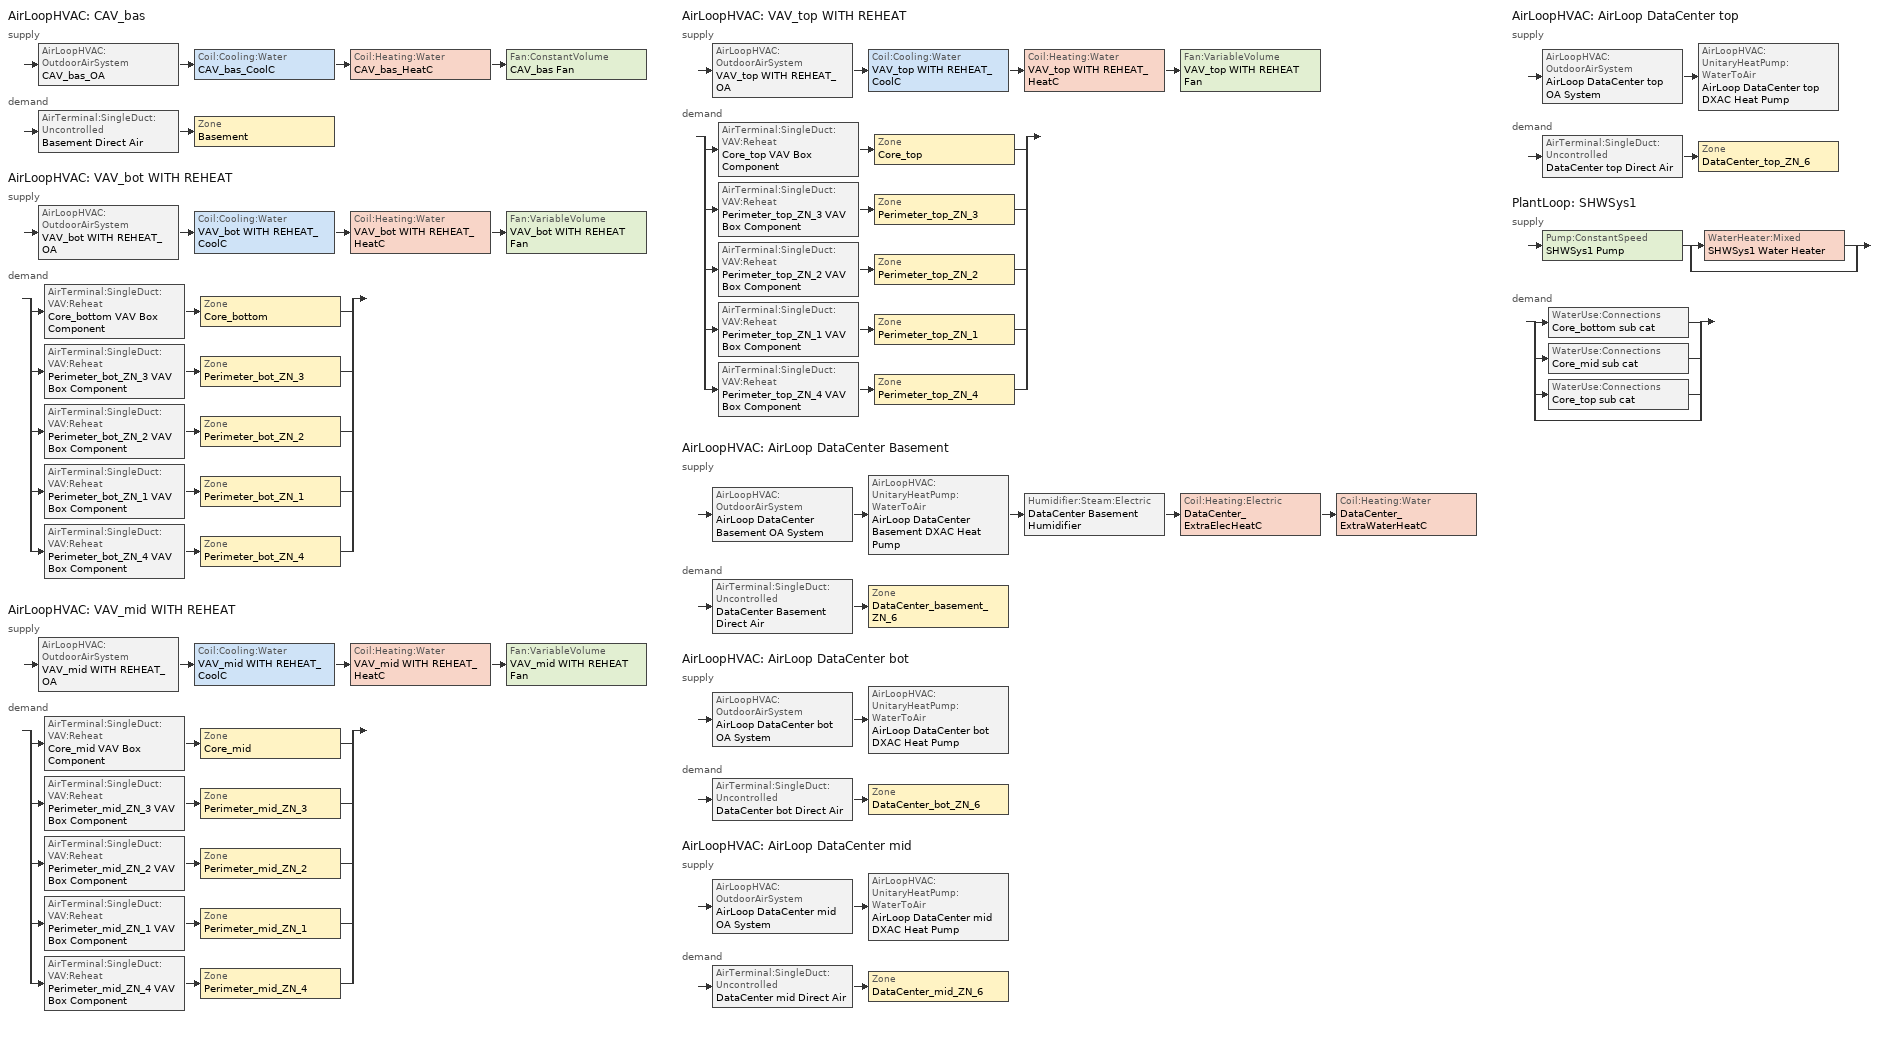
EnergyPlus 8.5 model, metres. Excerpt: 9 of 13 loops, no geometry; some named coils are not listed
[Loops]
AirLoopHVAC 'CAV_bas'
 supply: AirLoopHVAC:OutdoorAirSystem 'CAV_bas_OA' > Coil:Cooling:Water 'CAV_bas_CoolC' > Coil:Heating:Water 'CAV_bas_HeatC' > Fan:ConstantVolume 'CAV_bas Fan'
 demand: AirTerminal:SingleDuct:Uncontrolled 'Basement Direct Air' > Zone 'Basement'
AirLoopHVAC 'VAV_bot WITH REHEAT'
 supply: AirLoopHVAC:OutdoorAirSystem 'VAV_bot WITH REHEAT_OA' > Coil:Cooling:Water 'VAV_bot WITH REHEAT_CoolC' > Coil:Heating:Water 'VAV_bot WITH REHEAT_HeatC' > Fan:VariableVolume 'VAV_bot WITH REHEAT Fan'
 demand: split
  | AirTerminal:SingleDuct:VAV:Reheat 'Core_bottom VAV Box Component' > Zone 'Core_bottom'
  | AirTerminal:SingleDuct:VAV:Reheat 'Perimeter_bot_ZN_3 VAV Box Component' > Zone 'Perimeter_bot_ZN_3'
  | AirTerminal:SingleDuct:VAV:Reheat 'Perimeter_bot_ZN_2 VAV Box Component' > Zone 'Perimeter_bot_ZN_2'
  | AirTerminal:SingleDuct:VAV:Reheat 'Perimeter_bot_ZN_1 VAV Box Component' > Zone 'Perimeter_bot_ZN_1'
  | AirTerminal:SingleDuct:VAV:Reheat 'Perimeter_bot_ZN_4 VAV Box Component' > Zone 'Perimeter_bot_ZN_4'
AirLoopHVAC 'VAV_mid WITH REHEAT'
 supply: AirLoopHVAC:OutdoorAirSystem 'VAV_mid WITH REHEAT_OA' > Coil:Cooling:Water 'VAV_mid WITH REHEAT_CoolC' > Coil:Heating:Water 'VAV_mid WITH REHEAT_HeatC' > Fan:VariableVolume 'VAV_mid WITH REHEAT Fan'
 demand: split
  | AirTerminal:SingleDuct:VAV:Reheat 'Core_mid VAV Box Component' > Zone 'Core_mid'
  | AirTerminal:SingleDuct:VAV:Reheat 'Perimeter_mid_ZN_3 VAV Box Component' > Zone 'Perimeter_mid_ZN_3'
  | AirTerminal:SingleDuct:VAV:Reheat 'Perimeter_mid_ZN_2 VAV Box Component' > Zone 'Perimeter_mid_ZN_2'
  | AirTerminal:SingleDuct:VAV:Reheat 'Perimeter_mid_ZN_1 VAV Box Component' > Zone 'Perimeter_mid_ZN_1'
  | AirTerminal:SingleDuct:VAV:Reheat 'Perimeter_mid_ZN_4 VAV Box Component' > Zone 'Perimeter_mid_ZN_4'
AirLoopHVAC 'VAV_top WITH REHEAT'
 supply: AirLoopHVAC:OutdoorAirSystem 'VAV_top WITH REHEAT_OA' > Coil:Cooling:Water 'VAV_top WITH REHEAT_CoolC' > Coil:Heating:Water 'VAV_top WITH REHEAT_HeatC' > Fan:VariableVolume 'VAV_top WITH REHEAT Fan'
 demand: split
  | AirTerminal:SingleDuct:VAV:Reheat 'Core_top VAV Box Component' > Zone 'Core_top'
  | AirTerminal:SingleDuct:VAV:Reheat 'Perimeter_top_ZN_3 VAV Box Component' > Zone 'Perimeter_top_ZN_3'
  | AirTerminal:SingleDuct:VAV:Reheat 'Perimeter_top_ZN_2 VAV Box Component' > Zone 'Perimeter_top_ZN_2'
  | AirTerminal:SingleDuct:VAV:Reheat 'Perimeter_top_ZN_1 VAV Box Component' > Zone 'Perimeter_top_ZN_1'
  | AirTerminal:SingleDuct:VAV:Reheat 'Perimeter_top_ZN_4 VAV Box Component' > Zone 'Perimeter_top_ZN_4'
AirLoopHVAC 'AirLoop DataCenter Basement'
 supply: AirLoopHVAC:OutdoorAirSystem 'AirLoop DataCenter Basement OA System' > AirLoopHVAC:UnitaryHeatPump:WaterToAir 'AirLoop DataCenter Basement DXAC Heat Pump' > Humidifier:Steam:Electric 'DataCenter Basement Humidifier' > Coil:Heating:Electric 'DataCenter_ExtraElecHeatC' > Coil:Heating:Water 'DataCenter_ExtraWaterHeatC'
 demand: AirTerminal:SingleDuct:Uncontrolled 'DataCenter Basement Direct Air' > Zone 'DataCenter_basement_ZN_6'
AirLoopHVAC 'AirLoop DataCenter bot'
 supply: AirLoopHVAC:OutdoorAirSystem 'AirLoop DataCenter bot OA System' > AirLoopHVAC:UnitaryHeatPump:WaterToAir 'AirLoop DataCenter bot DXAC Heat Pump'
 demand: AirTerminal:SingleDuct:Uncontrolled 'DataCenter bot Direct Air' > Zone 'DataCenter_bot_ZN_6'
AirLoopHVAC 'AirLoop DataCenter mid'
 supply: AirLoopHVAC:OutdoorAirSystem 'AirLoop DataCenter mid OA System' > AirLoopHVAC:UnitaryHeatPump:WaterToAir 'AirLoop DataCenter mid DXAC Heat Pump'
 demand: AirTerminal:SingleDuct:Uncontrolled 'DataCenter mid Direct Air' > Zone 'DataCenter_mid_ZN_6'
AirLoopHVAC 'AirLoop DataCenter top'
 supply: AirLoopHVAC:OutdoorAirSystem 'AirLoop DataCenter top OA System' > AirLoopHVAC:UnitaryHeatPump:WaterToAir 'AirLoop DataCenter top DXAC Heat Pump'
 demand: AirTerminal:SingleDuct:Uncontrolled 'DataCenter top Direct Air' > Zone 'DataCenter_top_ZN_6'
PlantLoop 'SHWSys1'
 supply: Pump:ConstantSpeed 'SHWSys1 Pump' > split
  | WaterHeater:Mixed 'SHWSys1 Water Heater'
  | bypass
 demand: split
  | WaterUse:Connections 'Core_bottom sub cat'
  | WaterUse:Connections 'Core_mid sub cat'
  | WaterUse:Connections 'Core_top sub cat'
  | bypass
[DesignSpecification:OutdoorAir] Outdoor Air Flow per Zone Floor Area {m3/s-m2}=0.000431773
Name | Outdoor Air Method | Outdoor Air Flow per Zone {m3/s} | Outdoor Air Flow per Person {m3/s-person}
SZ DSOA Basement; SZ DSOA Core_bottom; SZ DSOA Core_mid; SZ DSOA Core_top; SZ DSOA Perimeter_bot_ZN_3; SZ DSOA Perimeter_bot_ZN_2; SZ DSOA Perimeter_bot_ZN_1; SZ DSOA Perimeter_bot_ZN_4; SZ DSOA Perimeter_mid_ZN_3; SZ DSOA Perimeter_mid_ZN_2; SZ DSOA Perimeter_mid_ZN_1; SZ DSOA Perimeter_mid_ZN_4; SZ DSOA Perimeter_top_ZN_3; SZ DSOA Perimeter_top_ZN_2; SZ DSOA Perimeter_top_ZN_1; SZ DSOA Perimeter_top_ZN_4; SZ DSOA DataCenter_basement_ZN_6; SZ DSOA DataCenter_bot_ZN_6; SZ DSOA DataCenter_mid_ZN_6; SZ DSOA DataCenter_top_ZN_6 | Flow/Area | 0
CM DSOA Core_top; CM DSOA Perimeter_top_ZN_1; CM DSOA Perimeter_top_ZN_2; CM DSOA Perimeter_top_ZN_3; CM DSOA Perimeter_top_ZN_4; CM DSOA Core_bottom; CM DSOA Perimeter_bot_ZN_1; CM DSOA Perimeter_bot_ZN_2; CM DSOA Perimeter_bot_ZN_3; CM DSOA Perimeter_bot_ZN_4; CM DSOA Core_mid; CM DSOA Perimeter_mid_ZN_1; CM DSOA Perimeter_mid_ZN_2; CM DSOA Perimeter_mid_ZN_3; CM DSOA Perimeter_mid_ZN_4 | Sum |  | 1e-08
[DesignSpecification:ZoneAirDistribution] Zone Air Distribution Effectiveness in Cooling Mode=1; Zone Air Distribution Effectiveness in Heating Mode=1
CM DSZAD Core_top; CM DSZAD Perimeter_top_ZN_1; CM DSZAD Perimeter_top_ZN_2; CM DSZAD Perimeter_top_ZN_3; CM DSZAD Perimeter_top_ZN_4; CM DSZAD Core_bottom; CM DSZAD Perimeter_bot_ZN_1; CM DSZAD Perimeter_bot_ZN_2; CM DSZAD Perimeter_bot_ZN_3; CM DSZAD Perimeter_bot_ZN_4; CM DSZAD Core_mid; CM DSZAD Perimeter_mid_ZN_1; CM DSZAD Perimeter_mid_ZN_2; CM DSZAD Perimeter_mid_ZN_3; CM DSZAD Perimeter_mid_ZN_4
[Sizing:Zone] Zone Cooling Design Supply Air Temperature Input Method=SupplyAirTemperature; Zone Cooling Design Supply Air Temperature {C}=12.8; Zone Heating Design Supply Air Temperature Input Method=SupplyAirTemperature; Zone Heating Design Supply Air Temperature {C}=40; Zone Cooling Design Supply Air Humidity Ratio {kgWater/kgDryAir}=0.0085; Zone Heating Design Supply Air Humidity Ratio {kgWater/kgDryAir}=0.008; Zone Heating Sizing Factor=0; Cooling Design Air Flow Method=DesignDay; Cooling Design Air Flow Rate {m3/s}=0; Cooling Minimum Air Flow {m3/s}=0; Cooling Minimum Air Flow Fraction=0; Heating Design Air Flow Method=DesignDay; Heating Design Air Flow Rate {m3/s}=0
Name | Design Specification Outdoor Air Object | Zone Cooling Sizing Factor
Basement | SZ DSOA Basement | 0
Core_bottom | SZ DSOA Core_bottom | 0
Core_mid | SZ DSOA Core_mid | 0
Core_top | SZ DSOA Core_top | 0
Perimeter_bot_ZN_3 | SZ DSOA Perimeter_bot_ZN_3 | 0
Perimeter_bot_ZN_2 | SZ DSOA Perimeter_bot_ZN_2 | 0
Perimeter_bot_ZN_1 | SZ DSOA Perimeter_bot_ZN_1 | 0
Perimeter_bot_ZN_4 | SZ DSOA Perimeter_bot_ZN_4 | 0
Perimeter_mid_ZN_3 | SZ DSOA Perimeter_mid_ZN_3 | 0
Perimeter_mid_ZN_2 | SZ DSOA Perimeter_mid_ZN_2 | 0
Perimeter_mid_ZN_1 | SZ DSOA Perimeter_mid_ZN_1 | 0
Perimeter_mid_ZN_4 | SZ DSOA Perimeter_mid_ZN_4 | 0
Perimeter_top_ZN_3 | SZ DSOA Perimeter_top_ZN_3 | 0
Perimeter_top_ZN_2 | SZ DSOA Perimeter_top_ZN_2 | 0
Perimeter_top_ZN_1 | SZ DSOA Perimeter_top_ZN_1 | 0
Perimeter_top_ZN_4 | SZ DSOA Perimeter_top_ZN_4 | 0
DataCenter_basement_ZN_6 | SZ DSOA DataCenter_basement_ZN_6 | 1.2
DataCenter_bot_ZN_6 | SZ DSOA DataCenter_bot_ZN_6 | 1.2
DataCenter_mid_ZN_6 | SZ DSOA DataCenter_mid_ZN_6 | 1.2
DataCenter_top_ZN_6 | SZ DSOA DataCenter_top_ZN_6 | 1.2
[Sizing:System] Type of Load to Size On=Sensible; Preheat Design Temperature {C}=7; Preheat Design Humidity Ratio {kgWater/kgDryAir}=0.008; Precool Design Temperature {C}=12.8; Precool Design Humidity Ratio {kgWater/kgDryAir}=0.008; Central Cooling Design Supply Air Temperature {C}=12.8; Type of Zone Sum to Use=Coincident; 100% Outdoor Air in Cooling=No; 100% Outdoor Air in Heating=No; Central Cooling Design Supply Air Humidity Ratio {kgWater/kgDryAir}=0.0085; Central Heating Design Supply Air Humidity Ratio {kgWater/kgDryAir}=0.008; Cooling Supply Air Flow Rate Method=DesignDay; Cooling Supply Air Flow Rate {m3/s}=0; Heating Supply Air Flow Rate Method=DesignDay; Heating Supply Air Flow Rate {m3/s}=0; System Outdoor Air Method=ZoneSum; Zone Maximum Outdoor Air Fraction=1; Cooling Design Capacity Method=CoolingDesignCapacity; Cooling Design Capacity {W}=autosize; Heating Design Capacity Method=HeatingDesignCapacity; Heating Design Capacity {W}=autosize; Central Cooling Capacity Control Method=OnOff
Name | Design Outdoor Air Flow Rate {m3/s} | Central Heating Maximum System Air Flow Ratio | Central Heating Design Supply Air Temperature {C}
CAV_bas | AUTOSIZE | 1 | 40
VAV_bot WITH REHEAT; VAV_top WITH REHEAT | 2.53804 | 0.3 | 12.8
VAV_mid WITH REHEAT | 25.3803 | 0.3 | 12.8
AirLoop DataCenter Basement; AirLoop DataCenter bot; AirLoop DataCenter mid; AirLoop DataCenter top | autosize | 1 | 40
[Sizing:Plant]
SHWSys1: Loop Type=Heating; Design Loop Exit Temperature {C}=60; Loop Design Temperature Difference {deltaC}=5
[ZoneControl:Thermostat] Control Type Schedule=Dual Zone Control Type Sched
Name | Zone or ZoneList | Control 1
Basement Thermostat | Basement | Basement DualSPSched
Core_bottom Thermostat | Core_bottom | Core_bottom DualSPSched
Core_mid Thermostat | Core_mid | Core_mid DualSPSched
Core_top Thermostat | Core_top | Core_top DualSPSched
Perimeter_bot_ZN_3 Thermostat | Perimeter_bot_ZN_3 | Perimeter_bot_ZN_3 DualSPSched
Perimeter_bot_ZN_2 Thermostat | Perimeter_bot_ZN_2 | Perimeter_bot_ZN_2 DualSPSched
Perimeter_bot_ZN_1 Thermostat | Perimeter_bot_ZN_1 | Perimeter_bot_ZN_1 DualSPSched
Perimeter_bot_ZN_4 Thermostat | Perimeter_bot_ZN_4 | Perimeter_bot_ZN_4 DualSPSched
Perimeter_mid_ZN_3 Thermostat | Perimeter_mid_ZN_3 | Perimeter_mid_ZN_3 DualSPSched
Perimeter_mid_ZN_2 Thermostat | Perimeter_mid_ZN_2 | Perimeter_mid_ZN_2 DualSPSched
Perimeter_mid_ZN_1 Thermostat | Perimeter_mid_ZN_1 | Perimeter_mid_ZN_1 DualSPSched
Perimeter_mid_ZN_4 Thermostat | Perimeter_mid_ZN_4 | Perimeter_mid_ZN_4 DualSPSched
Perimeter_top_ZN_3 Thermostat | Perimeter_top_ZN_3 | Perimeter_top_ZN_3 DualSPSched
Perimeter_top_ZN_2 Thermostat | Perimeter_top_ZN_2 | Perimeter_top_ZN_2 DualSPSched
Perimeter_top_ZN_1 Thermostat | Perimeter_top_ZN_1 | Perimeter_top_ZN_1 DualSPSched
Perimeter_top_ZN_4 Thermostat | Perimeter_top_ZN_4 | Perimeter_top_ZN_4 DualSPSched
DataCenter Basement Thermostat | DataCenter_basement_ZN_6 | DataCenter Cooling Setpoints Dual SP Control
DataCenter bot Thermostat | DataCenter_bot_ZN_6 | DataCenter Cooling Setpoints Dual SP Control
DataCenter mid Thermostat | DataCenter_mid_ZN_6 | DataCenter Cooling Setpoints Dual SP Control
DataCenter top Thermostat | DataCenter_top_ZN_6 | DataCenter Cooling Setpoints Dual SP Control
[ThermostatSetpoint:DualSetpoint]
Name | Heating Setpoint Temperature Schedule | Cooling Setpoint Temperature Schedule
Basement DualSPSched; Core_bottom DualSPSched; Core_mid DualSPSched; Core_top DualSPSched; Perimeter_bot_ZN_3 DualSPSched; Perimeter_bot_ZN_2 DualSPSched; Perimeter_bot_ZN_1 DualSPSched; Perimeter_bot_ZN_4 DualSPSched; Perimeter_mid_ZN_3 DualSPSched; Perimeter_mid_ZN_2 DualSPSched; Perimeter_mid_ZN_1 DualSPSched; Perimeter_mid_ZN_4 DualSPSched; Perimeter_top_ZN_3 DualSPSched; Perimeter_top_ZN_2 DualSPSched; Perimeter_top_ZN_1 DualSPSched; Perimeter_top_ZN_4 DualSPSched | HTGSETP_SCH_YES_OPTIMUM | CLGSETP_SCH_YES_OPTIMUM
DataCenter Cooling Setpoints Dual SP Control | HTGSETP_DC_SCH | CLGSETP_DC_SCH
[AirTerminal:SingleDuct:Uncontrolled]
Name | Availability Schedule | Maximum Air Flow Rate {m3/s}
Basement Direct Air | ALWAYS_ON | AUTOSIZE
DataCenter Basement Direct Air; DataCenter bot Direct Air; DataCenter mid Direct Air; DataCenter top Direct Air | Always_On | autosize
[AirTerminal:SingleDuct:VAV:Reheat] Availability Schedule=ALWAYS_ON; Maximum Air Flow Rate {m3/s}=AUTOSIZE; Zone Minimum Air Flow Input Method=Constant; Maximum Hot Water or Steam Flow Rate {m3/s}=AUTOSIZE; Minimum Hot Water or Steam Flow Rate {m3/s}=0; Convergence Tolerance=0.001; Damper Heating Action=reverse; Maximum Flow Fraction During Reheat=0.5; Maximum Reheat Air Temperature {C}=40
Name | Constant Minimum Air Flow Fraction | Reheat Coil
Core_bottom VAV Box Component | 0.350045 | Core_bottom VAV Box Reheat Coil
Core_mid VAV Box Component | 0.354506 | Core_mid VAV Box Reheat Coil
Core_top VAV Box Component | 0.361399 | Core_top VAV Box Reheat Coil
Perimeter_bot_ZN_3 VAV Box Component | 0.259963 | Perimeter_bot_ZN_3 VAV Box Reheat Coil
Perimeter_bot_ZN_2 VAV Box Component | 0.2 | Perimeter_bot_ZN_2 VAV Box Reheat Coil
Perimeter_bot_ZN_1 VAV Box Component | 0.2 | Perimeter_bot_ZN_1 VAV Box Reheat Coil
Perimeter_bot_ZN_4 VAV Box Component | 0.2 | Perimeter_bot_ZN_4 VAV Box Reheat Coil
Perimeter_mid_ZN_3 VAV Box Component | 0.271112 | Perimeter_mid_ZN_3 VAV Box Reheat Coil
Perimeter_mid_ZN_2 VAV Box Component | 0.2 | Perimeter_mid_ZN_2 VAV Box Reheat Coil
Perimeter_mid_ZN_1 VAV Box Component | 0.204767 | Perimeter_mid_ZN_1 VAV Box Reheat Coil
Perimeter_mid_ZN_4 VAV Box Component | 0.2 | Perimeter_mid_ZN_4 VAV Box Reheat Coil
Perimeter_top_ZN_3 VAV Box Component | 0.248711 | Perimeter_top_ZN_3 VAV Box Reheat Coil
Perimeter_top_ZN_2 VAV Box Component | 0.2 | Perimeter_top_ZN_2 VAV Box Reheat Coil
Perimeter_top_ZN_1 VAV Box Component | 0.2 | Perimeter_top_ZN_1 VAV Box Reheat Coil
Perimeter_top_ZN_4 VAV Box Component | 0.2 | Perimeter_top_ZN_4 VAV Box Reheat Coil
[Zone equipment]
Basement: Basement Direct Air
Core_bottom: Core_bottom VAV Box Component
Core_mid: Core_mid VAV Box Component
Core_top: Core_top VAV Box Component
Perimeter_bot_ZN_3: Perimeter_bot_ZN_3 VAV Box Component
Perimeter_bot_ZN_2: Perimeter_bot_ZN_2 VAV Box Component
Perimeter_bot_ZN_1: Perimeter_bot_ZN_1 VAV Box Component
Perimeter_bot_ZN_4: Perimeter_bot_ZN_4 VAV Box Component
Perimeter_mid_ZN_3: Perimeter_mid_ZN_3 VAV Box Component
Perimeter_mid_ZN_2: Perimeter_mid_ZN_2 VAV Box Component
Perimeter_mid_ZN_1: Perimeter_mid_ZN_1 VAV Box Component
Perimeter_mid_ZN_4: Perimeter_mid_ZN_4 VAV Box Component
Perimeter_top_ZN_3: Perimeter_top_ZN_3 VAV Box Component
Perimeter_top_ZN_2: Perimeter_top_ZN_2 VAV Box Component
Perimeter_top_ZN_1: Perimeter_top_ZN_1 VAV Box Component
Perimeter_top_ZN_4: Perimeter_top_ZN_4 VAV Box Component
DataCenter_basement_ZN_6: DataCenter Basement Direct Air
DataCenter_bot_ZN_6: DataCenter bot Direct Air
DataCenter_mid_ZN_6: DataCenter mid Direct Air
DataCenter_top_ZN_6: DataCenter top Direct Air
[Fan:ConstantVolume]
CAV_bas Fan: Availability Schedule=HVACOperationSchd; Fan Total Efficiency=0.6006; Pressure Rise {Pa}=1018.41; Maximum Flow Rate {m3/s}=AUTOSIZE; Motor Efficiency=0.924; Motor In Airstream Fraction=1
[Fan:VariableVolume] Availability Schedule=HVACOperationSchd; Fan Total Efficiency=0.6084; Pressure Rise {Pa}=1314.72; Maximum Flow Rate {m3/s}=AUTOSIZE; Fan Power Minimum Flow Rate Input Method=Fraction; Fan Power Minimum Flow Fraction=0.25; Motor Efficiency=0.936; Motor In Airstream Fraction=1; Fan Power Coefficient 1=0.0408; Fan Power Coefficient 2=0.088; Fan Power Coefficient 3=-0.0729; Fan Power Coefficient 4=0.9437; Fan Power Coefficient 5=0
VAV_bot WITH REHEAT Fan; VAV_mid WITH REHEAT Fan; VAV_top WITH REHEAT Fan
[Fan:OnOff] Availability Schedule=Always_On; Maximum Flow Rate {m3/s}=autosize; Motor In Airstream Fraction=1
Name | Fan Total Efficiency | Pressure Rise {Pa} | Motor Efficiency
DataCenter Basement Supply Fan | 0.6175 | 1018.41 | 0.95
DataCenter bot Supply Fan; DataCenter mid Supply Fan; DataCenter top Supply Fan | 0.55575 | 622.5 | 0.855
[Coil:Cooling:Water] Availability Schedule=ALWAYS_ON; Design Water Flow Rate {m3/s}=AUTOSIZE; Design Air Flow Rate {m3/s}=AUTOSIZE; Design Inlet Water Temperature {C}=AUTOSIZE; Design Inlet Air Temperature {C}=AUTOSIZE; Design Outlet Air Temperature {C}=AUTOSIZE; Design Inlet Air Humidity Ratio {kgWater/kgDryAir}=AUTOSIZE; Design Outlet Air Humidity Ratio {kgWater/kgDryAir}=AUTOSIZE; Type of Analysis=SimpleAnalysis; Heat Exchanger Configuration=CrossFlow
CAV_bas_CoolC; VAV_bot WITH REHEAT_CoolC; VAV_mid WITH REHEAT_CoolC; VAV_top WITH REHEAT_CoolC
[Coil:Heating:Water] Rated Inlet Water Temperature {C}=82.2; Rated Outlet Water Temperature {C}=71.1
Name | Availability Schedule | Performance Input Method | Rated Capacity {W} | Rated Inlet Air Temperature {C} | Rated Outlet Air Temperature {C} | Rated Ratio for Air and Water Convection | U-Factor Times Area Value {W/K} | Maximum Water Flow Rate {m3/s}
DataCenter_ExtraWaterHeatC | DataCenter_ExtraWaterHeatC_Sch | NominalCapacity | 0 | 16.6 | 32.2 | 0.5
CAV_bas_HeatC; VAV_bot WITH REHEAT_HeatC; VAV_mid WITH REHEAT_HeatC; VAV_top WITH REHEAT_HeatC | ALWAYS_ON | UFactorTimesAreaAndDesignWaterFlowRate | AUTOSIZE | 12.8 | 40 |  | AUTOSIZE | AUTOSIZE
[Coil:Heating:Electric] Efficiency=1
Name | Availability Schedule | Nominal Capacity {W}
DataCenter_ExtraElecHeatC | DataCenter_ExtraElecHeatC_Sch | 10000000
Heat Pump DX Supp Heating Coil AirLoop DataCenter Basement; Heat Pump DX Supp Heating Coil AirLoop DataCenter bot; Heat Pump DX Supp Heating Coil AirLoop DataCenter mid; Heat Pump DX Supp Heating Coil AirLoop DataCenter top | ALWAYS_OFF | autosize
[Humidifier:Steam:Electric]
DataCenter Basement Humidifier: Availability Schedule=ALWAYS_ON; Rated Capacity {m3/s}=3.72E-5; Rated Power {W}=100000; Rated Fan Power {W}=0; Standby Power {W}=0
[HeatExchanger:AirToAir:SensibleAndLatent] Availability Schedule=Always_On; Nominal Supply Air Flow Rate {m3/s}=AUTOSIZE; Sensible Effectiveness at 100% Heating Air Flow=0.7; Latent Effectiveness at 100% Heating Air Flow=0.6; Sensible Effectiveness at 75% Heating Air Flow=0.7; Latent Effectiveness at 75% Heating Air Flow=0.6; Sensible Effectiveness at 100% Cooling Air Flow=0.75; Latent Effectiveness at 100% Cooling Air Flow=0.6; Sensible Effectiveness at 75% Cooling Air Flow=0.75; Latent Effectiveness at 75% Cooling Air Flow=0.6; Nominal Electric Power {W}=1871.04; Supply Air Outlet Temperature Control=Yes; Heat Exchanger Type=Rotary; Frost Control Type=ExhaustOnly; Threshold Temperature {C}=-23.3; Initial Defrost Time Fraction=0.167; Rate of Defrost Time Fraction Increase {1/K}=1.44
VAV_bot WITH REHEAT OA Heat Recovery; VAV_mid WITH REHEAT OA Heat Recovery; VAV_top WITH REHEAT OA Heat Recovery
[AirLoopHVAC:UnitaryHeatPump:WaterToAir] Availability Schedule=Always_On; Supply Air Flow Rate {m3/s}=autosize; Heating Convergence=0.001; Cooling Convergence=0.001; Maximum Cycling Rate {cycles/hr}=2.5; Heat Pump Time Constant {s}=60; Fraction of On-Cycle Power Use=0.01; Heat Pump Fan Delay Time {s}=60; Maximum Supply Air Temperature from Supplemental Heater {C}=50; Fan Placement=BlowThrough; Supply Air Fan Operating Mode Schedule=SupplyFanSch
Name | Controlling Zone or Thermostat Location | Supply Air Fan | Heating Coil | Cooling Coil | Supplemental Heating Coil
AirLoop DataCenter Basement DXAC Heat Pump | DataCenter_basement_ZN_6 | DataCenter Basement Supply Fan | Heat Pump HEATING Mode AirLoop DataCenter Basement | Heat Pump Cooling Mode AirLoop DataCenter Basement | Heat Pump DX Supp Heating Coil AirLoop DataCenter Basement
AirLoop DataCenter bot DXAC Heat Pump | DataCenter_bot_ZN_6 | DataCenter bot Supply Fan | Heat Pump HEATING Mode AirLoop DataCenter bot | Heat Pump Cooling Mode AirLoop DataCenter bot | Heat Pump DX Supp Heating Coil AirLoop DataCenter bot
AirLoop DataCenter mid DXAC Heat Pump | DataCenter_mid_ZN_6 | DataCenter mid Supply Fan | Heat Pump HEATING Mode AirLoop DataCenter mid | Heat Pump Cooling Mode AirLoop DataCenter mid | Heat Pump DX Supp Heating Coil AirLoop DataCenter mid
AirLoop DataCenter top DXAC Heat Pump | DataCenter_top_ZN_6 | DataCenter top Supply Fan | Heat Pump HEATING Mode AirLoop DataCenter top | Heat Pump Cooling Mode AirLoop DataCenter top | Heat Pump DX Supp Heating Coil AirLoop DataCenter top
[Controller:WaterCoil] Control Variable=Temperature; Actuator Variable=FLOW; Maximum Actuated Flow {m3/s}=AUTOSIZE; Minimum Actuated Flow {m3/s}=0
Name | Action | Controller Convergence Tolerance {deltaC}
CAV_bas_CoolC_Controller; VAV_bot WITH REHEAT_CoolC_Controller; VAV_mid WITH REHEAT_CoolC_Controller; VAV_top WITH REHEAT_CoolC_Controller | REVERSE
CAV_bas_HeatC_Controller; VAV_bot WITH REHEAT_HeatC_Controller; VAV_mid WITH REHEAT_HeatC_Controller; VAV_top WITH REHEAT_HeatC_Controller | NORMAL | 0.0001
DataCenter_bas_HeatC_Controller | NORMAL
[Controller:OutdoorAir] Economizer Control Action Type=ModulateFlow; Lockout Type=NoLockout; Minimum Limit Type=FixedMinimum; Minimum Outdoor Air Schedule=MinOA_MotorizedDamper_sched
Name | Minimum Outdoor Air Flow Rate {m3/s} | Maximum Outdoor Air Flow Rate {m3/s} | Economizer Control Type | Mechanical Ventilation Controller
CAV_bas_OA_Controller | AUTOSIZE | AUTOSIZE | DifferentialEnthalpy
VAV_bot WITH REHEAT_OA_Controller | 0 | AUTOSIZE | DifferentialEnthalpy | VAV_bot WITH REHEAT_DCV
VAV_mid WITH REHEAT_OA_Controller | 0 | AUTOSIZE | DifferentialEnthalpy | VAV_mid WITH REHEAT_DCV
VAV_top WITH REHEAT_OA_Controller | 0 | AUTOSIZE | DifferentialEnthalpy | VAV_top WITH REHEAT_DCV
AirLoop DataCenter Basement OA Controller | autosize | autosize | DifferentialEnthalpy
AirLoop DataCenter bot OA Controller; AirLoop DataCenter mid OA Controller; AirLoop DataCenter top OA Controller | 0 | autosize | NoEconomizer
[Controller:MechanicalVentilation] Availability Schedule=MinOA_MotorizedDamper_sched; Demand Controlled Ventilation=Yes; System Outdoor Air Method=VentilationRateProcedure
Name | Zone 1 | Design Specification Outdoor Air Object Name 1 | Design Specification Zone Air Distribution Object Name 1 | Zone 2 | Design Specification Outdoor Air Object Name 2 | Design Specification Zone Air Distribution Object Name 2 | Zone 3 | Design Specification Outdoor Air Object Name 3 | Design Specification Zone Air Distribution Object Name 3 | Zone 4 | Design Specification Outdoor Air Object Name 4 | Design Specification Zone Air Distribution Object Name 4 | Zone 5 | Design Specification Outdoor Air Object Name 5 | Design Specification Zone Air Distribution Object Name 5
VAV_top WITH REHEAT_DCV | Core_top | CM DSOA Core_top | CM DSZAD Core_top | Perimeter_top_ZN_1 | CM DSOA Perimeter_top_ZN_1 | CM DSZAD Perimeter_top_ZN_1 | Perimeter_top_ZN_2 | CM DSOA Perimeter_top_ZN_2 | CM DSZAD Perimeter_top_ZN_2 | Perimeter_top_ZN_3 | CM DSOA Perimeter_top_ZN_3 | CM DSZAD Perimeter_top_ZN_3 | Perimeter_top_ZN_4 | CM DSOA Perimeter_top_ZN_4 | CM DSZAD Perimeter_top_ZN_4
VAV_bot WITH REHEAT_DCV | Core_bottom | CM DSOA Core_bottom | CM DSZAD Core_bottom | Perimeter_bot_ZN_1 | CM DSOA Perimeter_bot_ZN_1 | CM DSZAD Perimeter_bot_ZN_1 | Perimeter_bot_ZN_2 | CM DSOA Perimeter_bot_ZN_2 | CM DSZAD Perimeter_bot_ZN_2 | Perimeter_bot_ZN_3 | CM DSOA Perimeter_bot_ZN_3 | CM DSZAD Perimeter_bot_ZN_3 | Perimeter_bot_ZN_4 | CM DSOA Perimeter_bot_ZN_4 | CM DSZAD Perimeter_bot_ZN_4
VAV_mid WITH REHEAT_DCV | Core_mid | CM DSOA Core_mid | CM DSZAD Core_mid | Perimeter_mid_ZN_1 | CM DSOA Perimeter_mid_ZN_1 | CM DSZAD Perimeter_mid_ZN_1 | Perimeter_mid_ZN_2 | CM DSOA Perimeter_mid_ZN_2 | CM DSZAD Perimeter_mid_ZN_2 | Perimeter_mid_ZN_3 | CM DSOA Perimeter_mid_ZN_3 | CM DSZAD Perimeter_mid_ZN_3 | Perimeter_mid_ZN_4 | CM DSOA Perimeter_mid_ZN_4 | CM DSZAD Perimeter_mid_ZN_4
[AirLoopHVAC]
Name | Design Supply Air Flow Rate {m3/s}
CAV_bas; VAV_bot WITH REHEAT; VAV_mid WITH REHEAT; VAV_top WITH REHEAT | AUTOSIZE
AirLoop DataCenter Basement; AirLoop DataCenter bot; AirLoop DataCenter mid; AirLoop DataCenter top | autosize
[Pump:ConstantSpeed]
SHWSys1 Pump: Design Flow Rate {m3/s}=AUTOSIZE; Design Pump Head {Pa}=29891; Design Power Consumption {W}=AUTOSIZE; Motor Efficiency=0.3; Fraction of Motor Inefficiencies to Fluid Stream=0; Pump Control Type=Intermittent
[WaterHeater:Mixed]
SHWSys1 Water Heater: Tank Volume {m3}=1.135624; Setpoint Temperature Schedule=SHWSys1 Water Heater Setpoint Temperature Schedule; Deadband Temperature Difference {deltaC}=2; Maximum Temperature Limit {C}=82.2222; Heater Control Type=Cycle; Heater Maximum Capacity {W}=87921.32; Heater Fuel Type=NATURALGAS; Heater Thermal Efficiency=0.803989; Off Cycle Parasitic Fuel Consumption Rate {W}=7280.88; Off Cycle Parasitic Fuel Type=NATURALGAS; Off Cycle Parasitic Heat Fraction to Tank=0.8; On Cycle Parasitic Fuel Consumption Rate {W}=7280.88; On Cycle Parasitic Fuel Type=NATURALGAS; Ambient Temperature Indicator=zone; Ambient Temperature Zone=BASEMENT; Off Cycle Loss Coefficient to Ambient Temperature {W/K}=11.2541; On Cycle Loss Coefficient to Ambient Temperature {W/K}=11.2541; Use Side Effectiveness=1; Source Side Effectiveness=1; Use Side Design Flow Rate {m3/s}=AUTOSIZE; Source Side Design Flow Rate {m3/s}=AUTOSIZE; Indirect Water Heating Recovery Time {hr}=1.5
[PlantLoop]
SHWSys1: Fluid Type=WATER; Plant Equipment Operation Scheme=SHWSys1 Loop Operation Scheme List; Maximum Loop Temperature {C}=60; Minimum Loop Temperature {C}=10; Maximum Loop Flow Rate {m3/s}=AUTOSIZE; Minimum Loop Flow Rate {m3/s}=0; Plant Loop Volume {m3}=AUTOSIZE; Load Distribution Scheme=Optimal
[PlantEquipmentList]
SHWSys1 Equipment List: SHWSys1 Water Heater
[PlantEquipmentOperation:HeatingLoad]
SHWSys1 Operation Scheme: Load Range 1 Lower Limit {W}=0; Load Range 1 Upper Limit {W}=1000000000000000; Range 1 Equipment List=SHWSys1 Equipment List
[PlantEquipmentOperationSchemes]
SHWSys1 Loop Operation Scheme List: Control Scheme 1=SHWSys1 Operation Scheme; Control Scheme 1 Schedule=PlantOnSched
[EnergyManagementSystem:Sensor]
Name | Output:Variable or Output:Meter Index Key | Output:Variable or Output:Meter
DataCenter_Humidifier_Status | DataCenter Basement Humidifier | Humidifier Water Volume Flow Rate
DataCenter_HeatC_Status | HEAT PUMP HEATING MODE AIRLOOP DATACENTER BASEMENT | Heating Coil Electric Power
DataCenter_AfterHumidifier_Temp | DataCenter_Humidifier-DataCenter_ExtraElecHeatCNode | System Node Temperature
DataCenter_AfterElecHeatC_Temp | DataCenter_EXTRAELECHEATC-DataCenter_EXTRAWATERHEATCNODE | System Node Temperature
Basement_LSr | Basement | Zone Lights Electric Power
Basement_Occ_Sensor | Basement | People Occupant Count
Core_bottom_LSr | Core_bottom | Zone Lights Electric Power
Core_bottom_Occ_Sensor | Core_bottom | People Occupant Count
Core_mid_LSr | Core_mid | Zone Lights Electric Power
Core_mid_Occ_Sensor | Core_mid | People Occupant Count
Core_top_LSr | Core_top | Zone Lights Electric Power
Core_top_Occ_Sensor | Core_top | People Occupant Count
Perimeter_bot_ZN_3_LSr | Perimeter_bot_ZN_3 | Zone Lights Electric Power
Perimeter_bot_ZN_3_Occ_Sensor | Perimeter_bot_ZN_3 | People Occupant Count
Perimeter_bot_ZN_2_LSr | Perimeter_bot_ZN_2 | Zone Lights Electric Power
Perimeter_bot_ZN_2_Occ_Sensor | Perimeter_bot_ZN_2 | People Occupant Count
Perimeter_bot_ZN_1_LSr | Perimeter_bot_ZN_1 | Zone Lights Electric Power
Perimeter_bot_ZN_1_Occ_Sensor | Perimeter_bot_ZN_1 | People Occupant Count
Perimeter_bot_ZN_4_LSr | Perimeter_bot_ZN_4 | Zone Lights Electric Power
Perimeter_bot_ZN_4_Occ_Sensor | Perimeter_bot_ZN_4 | People Occupant Count
Perimeter_mid_ZN_3_LSr | Perimeter_mid_ZN_3 | Zone Lights Electric Power
Perimeter_mid_ZN_3_Occ_Sensor | Perimeter_mid_ZN_3 | People Occupant Count
Perimeter_mid_ZN_2_LSr | Perimeter_mid_ZN_2 | Zone Lights Electric Power
Perimeter_mid_ZN_2_Occ_Sensor | Perimeter_mid_ZN_2 | People Occupant Count
Perimeter_mid_ZN_1_LSr | Perimeter_mid_ZN_1 | Zone Lights Electric Power
Perimeter_mid_ZN_1_Occ_Sensor | Perimeter_mid_ZN_1 | People Occupant Count
Perimeter_mid_ZN_4_LSr | Perimeter_mid_ZN_4 | Zone Lights Electric Power
Perimeter_mid_ZN_4_Occ_Sensor | Perimeter_mid_ZN_4 | People Occupant Count
Perimeter_top_ZN_3_LSr | Perimeter_top_ZN_3 | Zone Lights Electric Power
Perimeter_top_ZN_3_Occ_Sensor | Perimeter_top_ZN_3 | People Occupant Count
Perimeter_top_ZN_2_LSr | Perimeter_top_ZN_2 | Zone Lights Electric Power
Perimeter_top_ZN_2_Occ_Sensor | Perimeter_top_ZN_2 | People Occupant Count
Perimeter_top_ZN_1_LSr | Perimeter_top_ZN_1 | Zone Lights Electric Power
Perimeter_top_ZN_1_Occ_Sensor | Perimeter_top_ZN_1 | People Occupant Count
Perimeter_top_ZN_4_LSr | Perimeter_top_ZN_4 | Zone Lights Electric Power
Perimeter_top_ZN_4_Occ_Sensor | Perimeter_top_ZN_4 | People Occupant Count
[EnergyManagementSystem:Actuator]
DataCenter_ExtraElecHeatC_SP: Actuated Component Unique=DataCenter_EXTRAELECHEATC-DataCenter_EXTRAWATERHEATCNODE; Actuated Component Type=System Node Setpoint; Actuated Component Control Type=Temperature Setpoint
[EnergyManagementSystem:OutputVariable]
DataCenter_ExtraElecHeatC_SP: EMS Variable=DataCenter_ExtraElecHeatC_SP; Type of Data in Variable=Averaged; Update Frequency=SystemTimeStep
[EnergyManagementSystem:InternalVariable]
Name | Internal Data Index Key | Internal Data Type
DataCenter_FanDesignMass | DataCenter Basement Supply Fan | Fan Maximum Mass Flow Rate
Basement_Area | Basement | Zone Floor Area
Core_bottom_Area | Core_bottom | Zone Floor Area
Core_mid_Area | Core_mid | Zone Floor Area
Core_top_Area | Core_top | Zone Floor Area
Perimeter_bot_ZN_3_Area | Perimeter_bot_ZN_3 | Zone Floor Area
Perimeter_bot_ZN_2_Area | Perimeter_bot_ZN_2 | Zone Floor Area
Perimeter_bot_ZN_1_Area | Perimeter_bot_ZN_1 | Zone Floor Area
Perimeter_bot_ZN_4_Area | Perimeter_bot_ZN_4 | Zone Floor Area
Perimeter_mid_ZN_3_Area | Perimeter_mid_ZN_3 | Zone Floor Area
Perimeter_mid_ZN_2_Area | Perimeter_mid_ZN_2 | Zone Floor Area
Perimeter_mid_ZN_1_Area | Perimeter_mid_ZN_1 | Zone Floor Area
Perimeter_mid_ZN_4_Area | Perimeter_mid_ZN_4 | Zone Floor Area
Perimeter_top_ZN_3_Area | Perimeter_top_ZN_3 | Zone Floor Area
Perimeter_top_ZN_2_Area | Perimeter_top_ZN_2 | Zone Floor Area
Perimeter_top_ZN_1_Area | Perimeter_top_ZN_1 | Zone Floor Area
Perimeter_top_ZN_4_Area | Perimeter_top_ZN_4 | Zone Floor Area
[ExternalInterface:FunctionalMockupUnitExport:From:Variable]
Name | Output:Variable Index Key | Output:Variable | FMU Variable
 | CORE_BOTTOM | Zone Mean Air Temperature | floor1_zon5_oveTRooAir
 | PERIMETER_BOT_ZN_1 | Zone Mean Air Temperature | floor1_zon1_oveTRooAir
 | PERIMETER_BOT_ZN_2 | Zone Mean Air Temperature | floor1_zon2_oveTRooAir
 | PERIMETER_BOT_ZN_3 | Zone Mean Air Temperature | floor1_zon3_oveTRooAir
 | PERIMETER_BOT_ZN_4 | Zone Mean Air Temperature | floor1_zon4_oveTRooAir
 | CORE_MID | Zone Mean Air Temperature | floor2_zon5_oveTRooAir
 | PERIMETER_MID_ZN_1 | Zone Mean Air Temperature | floor2_zon1_oveTRooAir
 | PERIMETER_MID_ZN_2 | Zone Mean Air Temperature | floor2_zon2_oveTRooAir
 | PERIMETER_MID_ZN_3 | Zone Mean Air Temperature | floor2_zon3_oveTRooAir
 | PERIMETER_MID_ZN_4 | Zone Mean Air Temperature | floor2_zon4_oveTRooAir
 | CORE_TOP | Zone Mean Air Temperature | floor3_zon5_oveTRooAir
 | PERIMETER_TOP_ZN_1 | Zone Mean Air Temperature | floor3_zon1_oveTRooAir
 | PERIMETER_TOP_ZN_2 | Zone Mean Air Temperature | floor3_zon2_oveTRooAir
 | PERIMETER_TOP_ZN_3 | Zone Mean Air Temperature | floor3_zon3_oveTRooAir
 | PERIMETER_TOP_ZN_4 | Zone Mean Air Temperature | floor3_zon4_oveTRooAir
 | CORE_BOTTOM | Zone Thermal Comfort Fanger Model PPD | floor1_zon5_PPD
 | PERIMETER_BOT_ZN_1 | Zone Thermal Comfort Fanger Model PPD | floor1_zon1_PPD
 | PERIMETER_BOT_ZN_2 | Zone Thermal Comfort Fanger Model PPD | floor1_zon2_PPD
 | PERIMETER_BOT_ZN_3 | Zone Thermal Comfort Fanger Model PPD | floor1_zon3_PPD
 | PERIMETER_BOT_ZN_4 | Zone Thermal Comfort Fanger Model PPD | floor1_zon4_PPD
 | CORE_MID | Zone Thermal Comfort Fanger Model PPD | floor2_zon5_PPD
 | PERIMETER_MID_ZN_1 | Zone Thermal Comfort Fanger Model PPD | floor2_zon1_PPD
 | PERIMETER_MID_ZN_2 | Zone Thermal Comfort Fanger Model PPD | floor2_zon2_PPD
 | PERIMETER_MID_ZN_3 | Zone Thermal Comfort Fanger Model PPD | floor2_zon3_PPD
 | PERIMETER_MID_ZN_4 | Zone Thermal Comfort Fanger Model PPD | floor2_zon4_PPD
 | CORE_TOP | Zone Thermal Comfort Fanger Model PPD | floor3_zon5_PPD
 | PERIMETER_TOP_ZN_1 | Zone Thermal Comfort Fanger Model PPD | floor3_zon1_PPD
 | PERIMETER_TOP_ZN_2 | Zone Thermal Comfort Fanger Model PPD | floor3_zon2_PPD
 | PERIMETER_TOP_ZN_3 | Zone Thermal Comfort Fanger Model PPD | floor3_zon3_PPD
 | PERIMETER_TOP_ZN_4 | Zone Thermal Comfort Fanger Model PPD | floor3_zon4_PPD
 | VAV_BOT WITH REHEAT FAN | Fan Electric Power | floor1_Pfan
 | VAV_MID WITH REHEAT FAN | Fan Electric Power | floor2_Pfan
 | VAV_TOP WITH REHEAT FAN | Fan Electric Power | floor3_Pfan
 | VAV_bot WITH REHEAT_OAInlet Node | System Node Mass Flow Rate | floor1_mOutAir
 | VAV_mid WITH REHEAT_OAInlet Node | System Node Mass Flow Rate | floor2_mOutAir
 | VAV_top WITH REHEAT_OAInlet Node | System Node Mass Flow Rate | floor3_mOutAir
 | VAV_BOT WITH REHEAT_COOLC-VAV WITH REHEAT_HEATCNODE | System Node Mass Flow Rate | floor1_mSupAir
 | VAV_MID WITH REHEAT_COOLC-VAV WITH REHEAT_HEATCNODE | System Node Mass Flow Rate | floor2_mSupAir
 | VAV_TOP WITH REHEAT_COOLC-VAV WITH REHEAT_HEATCNODE | System Node Mass Flow Rate | floor3_mSupAir
 | VAV_BOT WITH REHEAT_COOLC-VAV WITH REHEAT_HEATCNODE | System Node Temperature | floor1_TSupAir
 | VAV_MID WITH REHEAT_COOLC-VAV WITH REHEAT_HEATCNODE | System Node Temperature | floor2_TSupAir
 | VAV_TOP WITH REHEAT_COOLC-VAV WITH REHEAT_HEATCNODE | System Node Temperature | floor3_TSupAir
 | VAV_top WITH REHEAT_CoolC | Cooling Coil Total Cooling Rate | floor3_qTot
 | VAV_mid WITH REHEAT_CoolC | Cooling Coil Total Cooling Rate | floor2_qTot
 | VAV_bot WITH REHEAT_CoolC | Cooling Coil Total Cooling Rate | floor1_qTot
 | VAV_top WITH REHEAT_CoolC | Cooling Coil Sensible Cooling Rate | floor3_qSen
 | VAV_mid WITH REHEAT_CoolC | Cooling Coil Sensible Cooling Rate | floor2_qSen
 | VAV_bot WITH REHEAT_CoolC | Cooling Coil Sensible Cooling Rate | floor1_qSen
 | VAV_top WITH REHEAT_CoolC | Cooling Coil Wetted Area Fraction | floor3_qLat
 | VAV_mid WITH REHEAT_CoolC | Cooling Coil Wetted Area Fraction | floor2_qLat
 | VAV_bot WITH REHEAT_CoolC | Cooling Coil Wetted Area Fraction | floor1_qLat
 | Core_bottom VAV Box Component | Zone Air Terminal VAV Damper Position | floor1_zon5_damperPos
 | Perimeter_bot_ZN_1 VAV Box Component | Zone Air Terminal VAV Damper Position | floor1_zon1_damperPos
 | Perimeter_bot_ZN_2 VAV Box Component | Zone Air Terminal VAV Damper Position | floor1_zon2_damperPos
 | Perimeter_bot_ZN_3 VAV Box Component | Zone Air Terminal VAV Damper Position | floor1_zon3_damperPos
 | Perimeter_bot_ZN_4 VAV Box Component | Zone Air Terminal VAV Damper Position | floor1_zon4_damperPos
 | Core_mid VAV Box Component | Zone Air Terminal VAV Damper Position | floor2_zon5_damperPos
 | Perimeter_mid_ZN_1 VAV Box Component | Zone Air Terminal VAV Damper Position | floor2_zon1_damperPos
 | Perimeter_mid_ZN_2 VAV Box Component | Zone Air Terminal VAV Damper Position | floor2_zon2_damperPos
 | Perimeter_mid_ZN_3 VAV Box Component | Zone Air Terminal VAV Damper Position | floor2_zon3_damperPos
 | Perimeter_mid_ZN_4 VAV Box Component | Zone Air Terminal VAV Damper Position | floor2_zon4_damperPos
 | Core_top VAV Box Component | Zone Air Terminal VAV Damper Position | floor3_zon5_damperPos
 | Perimeter_top_ZN_1 VAV Box Component | Zone Air Terminal VAV Damper Position | floor3_zon1_damperPos
 | Perimeter_top_ZN_2 VAV Box Component | Zone Air Terminal VAV Damper Position | floor23_zon2_damperPos
 | Perimeter_top_ZN_3 VAV Box Component | Zone Air Terminal VAV Damper Position | floor3_zon3_damperPos
 | Perimeter_top_ZN_4 VAV Box Component | Zone Air Terminal VAV Damper Position | floor3_zon4_damperPos
 | VAV_top WITH REHEAT Supply Equipment Outlet Node | System Node Temperature | floor3_TSupAir_sensor
 | VAV_mid WITH REHEAT Supply Equipment Outlet Node | System Node Temperature | floor2_TSupAir_sensor
 | VAV_bot WITH REHEAT Supply Equipment Outlet Node | System Node Temperature | floor1_TSupAir_sensor
 | VAV_bot WITH REHEAT_CoolCDemand Outlet Node | System Node Mass Flow Rate | floor1_valve_flow
 | VAV_mid WITH REHEAT_CoolCDemand Outlet Node | System Node Mass Flow Rate | floor2_valve_flow
 | VAV_top WITH REHEAT_CoolCDemand Outlet Node | System Node Mass Flow Rate | floor3_valve_flow
[ExternalInterface:FunctionalMockupUnitExport:To:Actuator] Actuated Component Type=Schedule:Compact; Actuated Component Control Type=Schedule Value; Initial Value=12.8
Name | Actuated Component Unique | FMU Variable
SupplyAirTempSetpointBot | COOL-SUPPLY-AIR-TEMP-SCH-BOT | SupTSetBot
SupplyAirTempSetpointMid | COOL-SUPPLY-AIR-TEMP-SCH-MID | SupTSetMid
[SetpointManager:Scheduled] Control Variable=Temperature
Name | Schedule | Setpoint Node or NodeList
VAV_bot WITH REHEAT_HeatC SAT Manager | Heat-Supply-Air-Temp-Sch | VAV_bot WITH REHEAT Supply Equipment Outlet Node
VAV_mid WITH REHEAT_HeatC SAT Manager | Heat-Supply-Air-Temp-Sch | VAV_mid WITH REHEAT Supply Equipment Outlet Node
VAV_top WITH REHEAT_HeatC SAT Manager | Heat-Supply-Air-Temp-Sch | VAV_top WITH REHEAT Supply Equipment Outlet Node
SHWSys1 Loop Setpoint Manager | SHWSys1-Loop-Temp-Schedule | SHWSys1 Supply Outlet Node
[SetpointManager:SingleZone:Reheat] Control Variable=Temperature; Minimum Supply Air Temperature {C}=10; Maximum Supply Air Temperature {C}=50
Name | Control Zone | Setpoint Node or NodeList
CAV_bas SupAirTemp Manager | Basement | CAV_bas Supply Equipment Outlet Node
DataCenter Basement SupAirTemp Manager | DataCenter_basement_ZN_6 | AirLoop DataCenter Basement Supply Air Outlet
DataCenter_bot_ZN_6 SupAirTemp Manager | DataCenter_bot_ZN_6 | AirLoop DataCenter bot Supply Air Outlet
DataCenter_mid_ZN_6 SupAirTemp Manager | DataCenter_mid_ZN_6 | AirLoop DataCenter mid Supply Air Outlet
DataCenter_top_ZN_6 SupAirTemp Manager | DataCenter_top_ZN_6 | AirLoop DataCenter top Supply Air Outlet
[SetpointManager:SingleZone:Humidity:Minimum]
DataCenter_Basement Humidifier HUMRAT setpoint: Setpoint Node or NodeList=DataCenter_Humidifier-DataCenter_ExtraElecHeatCNode
[SetpointManager:MixedAir] Control Variable=Temperature
Name | Setpoint Node or NodeList
DataCenter_ExtraElecHeatC Air Temp Manager | DataCenter_ExtraElecHeatC-DataCenter_ExtraWaterHeatCNode
CAV_bas_CoolC SAT Manager | CAV_bas_CoolC-CAV_HeatCNode
CAV_bas_HeatC SAT Manager | CAV_bas_HeatC-CAV_FanNode
CAV_bas_OAMixed Air Temp Manager | CAV_bas_OA-CAV_CoolCNode
VAV_bot WITH REHEAT_CoolC SAT Manager | VAV_bot WITH REHEAT_CoolC-VAV WITH REHEAT_HeatCNode
VAV_bot WITH REHEAT_HeatC SAT Manager | VAV_bot WITH REHEAT_HeatC-VAV WITH REHEAT FanNode
VAV_bot WITH REHEAT_OAMixed Air Temp Manager | VAV_bot WITH REHEAT_OA-VAV WITH REHEAT_CoolCNode
VAV_mid WITH REHEAT_CoolC SAT Manager | VAV_mid WITH REHEAT_CoolC-VAV WITH REHEAT_HeatCNode
VAV_mid WITH REHEAT_HeatC SAT Manager | VAV_mid WITH REHEAT_HeatC-VAV WITH REHEAT FanNode
VAV_mid WITH REHEAT_OAMixed Air Temp Manager | VAV_mid WITH REHEAT_OA-VAV WITH REHEAT_CoolCNode
VAV_top WITH REHEAT_CoolC SAT Manager | VAV_top WITH REHEAT_CoolC-VAV WITH REHEAT_HeatCNode
VAV_top WITH REHEAT_HeatC SAT Manager | VAV_top WITH REHEAT_HeatC-VAV WITH REHEAT FanNode
VAV_top WITH REHEAT_OAMixed Air Temp Manager | VAV_top WITH REHEAT_OA-VAV WITH REHEAT_CoolCNode
DataCenter Basement OAMixed Air Temp Manager | DataCenter Basement Mixed Air Outlet
DataCenter bot OAMixed Air Temp Manager | DataCenter bot Mixed Air Outlet
DataCenter mid OAMixed Air Temp Manager | DataCenter mid Mixed Air Outlet
DataCenter top OAMixed Air Temp Manager | DataCenter top Mixed Air Outlet
[SetpointManager:OutdoorAirPretreat] Control Variable=Temperature; Minimum Setpoint Temperature {C}=-99; Maximum Setpoint Temperature {C}=99; Minimum Setpoint Humidity Ratio {kgWater/kgDryAir}=0.00001; Maximum Setpoint Humidity Ratio {kgWater/kgDryAir}=1
Name | Setpoint Node or NodeList
VAV_bot WITH REHEAT Heat Exhchanger Supply Air Temp Manager | VAV_bot WITH REHEAT Heat Recovery Outlet Node
VAV_mid WITH REHEAT Heat Exhchanger Supply Air Temp Manager | VAV_mid WITH REHEAT Heat Recovery Outlet Node
VAV_top WITH REHEAT Heat Exhchanger Supply Air Temp Manager | VAV_top WITH REHEAT Heat Recovery Outlet Node
[WaterUse:Equipment] Peak Flow Rate {m3/s}=3.66667e-05; Flow Rate Fraction Schedule=BLDG_SWH_SCH
Name | Target Temperature Schedule | Hot Water Supply Temperature Schedule | Zone | Sensible Fraction Schedule | Latent Fraction Schedule
Core_bottom sub cat | Core_bottom sub cat Temp Sched | Core_bottom sub catHot Supply Temp Sched | Core_bottom | Core_bottom sub cat Sensible fract sched | Core_bottom sub cat Latent fract sched
Core_mid sub cat | Core_mid sub cat Temp Sched | Core_mid sub catHot Supply Temp Sched | Core_mid | Core_mid sub cat Sensible fract sched | Core_mid sub cat Latent fract sched
Core_top sub cat | Core_top sub cat Temp Sched | Core_top sub catHot Supply Temp Sched | Core_top | Core_top sub cat Sensible fract sched | Core_top sub cat Latent fract sched
[WaterUse:Connections]
Name | Water Use Equipment 1
Core_bottom sub cat | Core_bottom sub cat
Core_mid sub cat | Core_mid sub cat
Core_top sub cat | Core_top sub cat
[Schedule:Compact]
DataCenter_ExtraElecHeatC_Sch; DataCenter_ExtraWaterHeatC_Sch; ALWAYS_ON; PlantOnSched; SupplyFanSch: Through: 12/31, For: AllDays, Until: 24:00, 1
ALWAYS_OFF: Through: 12/31, For: AllDays, Until: 24:00, 0
HVACOperationSchd: Through: 12/31, For: Weekdays SummerDesignDay, Until: 06:00, 0, Until: 22:00, 1, Until: 24:00, 0, For: Saturday WinterDesignDay, Until: 06:00, 0, Until: 18:00, 1, Until: 24:00, 0, For: Sunday Holidays AllOtherDays, Until: 24:00, 0
BLDG_SWH_SCH: Through: 12/31, For: Weekdays SummerDesignDay, Until: 05:00, 0, Until: 06:00, 0, Until: 07:00, 0.07, Until: 08:00, 0.19, Until: 09:00, 0.35, Until: 10:00, 0.38, Until: 11:00, 0.39, Until: 12:00, 0.47, Until: 13:00, 0.57, Until: 14:00, 0.54, Until: 15:00, 0.34, Until: 16:00, 0.33, Until: 17:00, 0.44, Until: 18:00, 0.26, Until: 19:00, 0.21, Until: 20:00, 0.15, Until: 21:00, 0.17, Until: 22:00, 0.08, Until: 24:00, 0.05, For: Saturday WinterDesignDay, Until: 05:00, 0, Until: 06:00, 0, Until: 07:00, 0.07, Until: 08:00, 0.11, Until: 09:00, 0.15, Until: 10:00, 0.21, Until: 11:00, 0.19, Until: 12:00, 0.23, Until: 13:00, 0.2, Until: 14:00, 0.19, Until: 15:00, 0.15, Until: 16:00, 0.13, Until: 17:00, 0.14, Until: 21:00, 0.07, Until: 22:00, 0.09, Until: 24:00, 0.05, For: Sunday Holidays AllOtherDays, Until: 06:00, 0, Until: 07:00, 0.07, Until: 11:00, 0.04, Until: 13:00, 0.06, Until: 14:00, 0.09, Until: 15:00, 0.06, Until: 21:00, 0.04, Until: 22:00, 0.07, Until: 24:00, 0.04
HTGSETP_SCH_YES_OPTIMUM: Through: 12/31, For: WinterDesignDay, Until: 05:00, 15.6, Until: 06:00, 17.6, Until: 07:00, 19.6, Until: 22:00, 21, Until: 24:00, 15.6, For: Weekdays, Until: 04:00, 15.6, Until: 05:00, 17.8, Until: 06:00, 20, Until: 22:00, 21, Until: 24:00, 15.6, For SummerDesignDay, Until: 24:00, 15.6, For: Saturday, Until: 04:00, 15.6, Until: 05:00, 17.8, Until: 06:00, 20, Until: 17:00, 21, Until: 24:00, 15.6, For: Sunday Holidays AllOtherDays, Until: 24:00, 15.6
CLGSETP_SCH_YES_OPTIMUM: Through: 12/31, For: SummerDesignDay, Until: 05:00, 26.7, Until: 06:00, 25.7, Until: 07:00, 25, Until: 22:00, 24, Until: 24:00, 26.7, For: Weekdays, Until: 04:00, 26.7, Until: 05:00, 25.6, Until: 06:00, 25, Until: 22:00, 24, Until: 24:00, 26.7, For: Saturday, Until: 04:00, 26.7, Until: 05:00, 25.6, Until: 06:00, 25, Until: 17:00, 24, Until: 24:00, 26.7, For WinterDesignDay, Until: 24:00, 26.7, For: Sunday Holidays AllOtherDays, Until: 24:00, 26.7
MinOA_MotorizedDamper_Sched: Through: 12/31, For: Weekdays SummerDesignDay, Until: 07:00, 0, Until: 22:00, 1, Until: 24:00, 0, For: Saturday WinterDesignDay, Until: 07:00, 0, Until: 18:00, 1, Until: 24:00, 0, For: Sunday Holidays AllOtherDays, Until: 24:00, 0
Dual Zone Control Type Sched: Through: 12/31, For: AllDays, Until: 24:00, 4
Heat-Supply-Air-Temp-Sch: Through: 12/31, For: AllDays, Until: 24:00, 12.8
Core_bottom sub cat Latent fract sched; Core_mid sub cat Latent fract sched; Core_top sub cat Latent fract sched: Through: 12/31, For: AllDays, Until: 24:00, 0.05
Core_bottom sub cat Sensible fract sched; Core_mid sub cat Sensible fract sched; Core_top sub cat Sensible fract sched: Through: 12/31, For: AllDays, Until: 24:00, 0.2
Core_bottom sub cat Temp Sched; Core_mid sub cat Temp Sched; Core_top sub cat Temp Sched; SHWSys1-Loop-Temp-Schedule; SHWSys1 Water Heater Setpoint Temperature Schedule: Through: 12/31, For: AllDays, Until: 24:00, 60
Core_bottom sub catHot Supply Temp Sched; Core_mid sub catHot Supply Temp Sched; Core_top sub catHot Supply Temp Sched: Through: 12/31, For: AllDays, Until: 24:00, 55
CLGSETP_DC_SCH: THROUGH: 12/31, FOR SummerDesignDay, UNTIL: 24:00, 27, FOR WinterDesignDay, UNTIL: 24:00, 27, FOR:AllOtherDays, UNTIL: 24:00, 27
HTGSETP_DC_SCH: THROUGH: 12/31, FOR:AllDays, UNTIL: 24:00, 18
